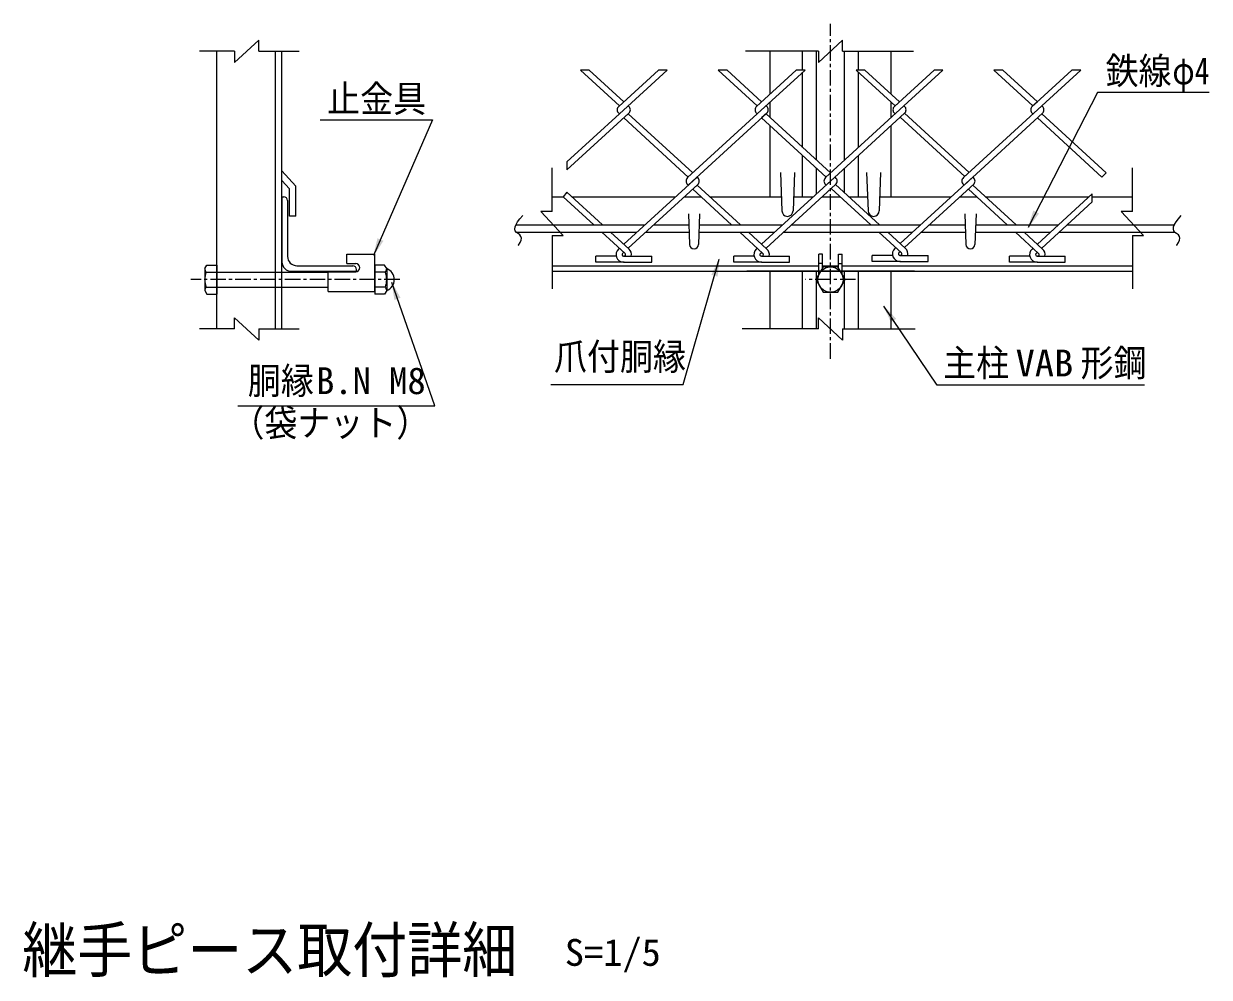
# Model space of a CAD drawing. Units: millimetres, scale not verified, with parts at other scales. Extents: x -4455 to 4455, y -3150 to 3150.
# Drawn here: x 879 to 2789, y -1420 to 115 of the extents above; entities that cross this region are included whole.
import ezdxf
from ezdxf.enums import TextEntityAlignment as Align

# ---------------------------------------------------------------- set-up
doc = ezdxf.new("R2010")
doc.units = ezdxf.units.MM
doc.header["$LTSCALE"] = 20
doc.linetypes.add('DASHED', pattern=[7.5, 6, -1.5])
doc.linetypes.add('USER1', pattern=[2, 1.25, -0.25, 0.25, -0.25])
doc.layers.add('0-0_7詳細', color=7, linetype='Continuous', lineweight=18)
doc.styles.add('ＭＳ ゴシック', font='')
doc.styles.get('ＭＳ ゴシック').set_extended_font_data('MS Gothic')

msp = doc.modelspace()

# ---------------------------------------------------------------- linework, layer by layer
at = {"layer": '0-0_7詳細', "color": 1, "linetype": 'USER1'}
for p, q in [((2178.58, -424.33), (2178.58, 115.44)), ((1484.81, -296.74), (1148.56, -296.74)), ((2218.88, -296.74), (2138.23, -296.74))]:
    msp.add_line(p, q, dxfattribs=at)
at = {"layer": '0-0_7詳細', "color": 4}
for p, q in [((2197.97, 89.05), (2159.2, 53.05)), ((2197.97, 71.05), (2197.97, 89.05)), ((1218.93, 71.05), (1162.37, 71.05)), ((1218.93, 71.05), (1218.93, 53.05)), ((1257.7, 71.05), (1322.97, 71.05)), ((2159.2, 71.05), (2041.39, 71.05)), ((2159.2, 71.05), (2159.2, 53.05)), ((2197.97, 71.05), (2311.91, 71.05)), ((1730.2, -187.05), (1730.2, -116.86)), ((2664.67, -187.05), (2664.67, -116.86)), ((1748.2, -225.82), (1712.2, -187.05)), ((1730.2, -187.05), (1712.2, -187.05)), ((2664.67, -187.05), (2646.67, -187.05)), ((1730.2, -225.82), (1730.2, -311.4)), ((1730.2, -225.82), (1748.2, -225.82)), ((2664.67, -225.82), (2664.67, -311.4)), ((1257.7, -394.09), (1218.93, -358.09)), ((1218.93, -376.09), (1218.93, -358.09)), ((2197.97, -394.09), (2159.2, -358.09)), ((2159.2, -376.09), (2159.2, -358.09)), ((1218.93, -376.09), (1162.37, -376.09)), ((1257.7, -376.09), (1322.97, -376.09)), ((1257.7, -376.09), (1257.7, -394.09)), ((2159.2, -376.09), (2036.38, -376.09)), ((2197.97, -376.09), (2314.79, -376.09)), ((2197.97, -376.09), (2197.97, -394.09))]:
    msp.add_line(p, q, dxfattribs=at)
at = {"layer": '0-0_7詳細'}
for p, q in [((1190.13, -376.09), (1190.13, 71.05)), ((1284.63, -376.09), (1284.63, 71.05)), ((1295.13, -376.09), (1295.13, 71.05)), ((2081.08, 2.12), (2081.08, 71.05)), ((2133.58, 40.77), (2133.58, 71.05)), ((2156.08, -104.39), (2156.08, 71.05)), ((2201.08, -104.39), (2201.08, 71.05)), ((2223.58, 40.77), (2223.58, 71.05)), ((2276.08, 2.12), (2276.08, 71.05)), ((2133.58, -83.77), (2133.58, 37.21)), ((2223.58, -83.77), (2223.58, 37.21)), ((2075.75, -17.75), (2074.68, -16.77)), ((2081.08, -35.67), (2081.08, -10.9)), ((2276.08, -35.67), (2276.08, -10.9)), ((2081.08, -163.38), (2081.08, -48.69)), ((2276.08, -163.38), (2276.08, -48.69)), ((2133.58, -163.38), (2133.58, -96.79)), ((2223.58, -163.38), (2223.58, -96.79)), ((1295.13, -121.5), (1317.63, -146.48)), ((2097.98, -124.38), (2100.23, -185.88)), ((2120.48, -124.38), (2118.23, -185.88)), ((2156.08, -158.65), (2156.08, -117.41)), ((2201.08, -156.68), (2201.08, -117.41)), ((2236.69, -124.38), (2238.94, -185.88)), ((2259.19, -124.38), (2256.94, -185.88)), ((1295.13, -137.19), (1307.13, -150.51)), ((1307.13, -194.42), (1307.13, -150.51)), ((1317.63, -194.42), (1317.63, -146.48)), ((1295.13, -163.38), (1295.13, -268.38)), ((1295.13, -163.38), (1298.13, -163.38)), ((1304.13, -169.38), (1304.13, -259.38)), ((1730.2, -163.38), (1747.99, -163.38)), ((1762.2, -163.38), (1928.89, -163.38)), ((1943.1, -163.38), (1970.01, -163.38)), ((1984.22, -163.38), (2099.4, -163.38)), ((2119.05, -163.38), (2150.92, -163.38)), ((2165.13, -163.38), (2194.18, -163.38)), ((2208.39, -163.38), (2238.12, -163.38)), ((2257.77, -163.38), (2372.94, -163.38)), ((2387.15, -163.38), (2414.07, -163.38)), ((2428.28, -163.38), (2594.97, -163.38)), ((2600.08, -163.38), (2664.67, -163.38)), ((1949.77, -190.84), (1951.57, -240.04)), ((1967.77, -190.84), (1965.97, -240.04)), ((2394.85, -190.84), (2396.65, -240.04)), ((2412.85, -190.84), (2411.05, -240.04)), ((1317.63, -194.42), (1307.13, -194.42)), ((1671.91, -208.38), (1879.78, -208.38)), ((1893.99, -208.38), (1950.41, -208.38)), ((1967.12, -208.38), (2101.81, -208.38)), ((2116.02, -208.38), (2323.83, -208.38)), ((2338.04, -208.38), (2395.49, -208.38)), ((2412.21, -208.38), (2545.86, -208.38)), ((2560.07, -208.38), (2732.34, -208.38)), ((1672.44, -220.38), (1866.68, -220.38)), ((1880.89, -220.38), (1950.85, -220.38)), ((1966.69, -220.38), (2088.71, -220.38)), ((2102.92, -220.38), (2310.74, -220.38)), ((2324.95, -220.38), (2395.93, -220.38)), ((2411.77, -220.38), (2532.77, -220.38)), ((2546.98, -220.38), (2732.87, -220.38)), ((1399.56, -270.7), (1399.56, -255.7)), ((1399.56, -255.7), (1444.56, -255.7)), ((1444.56, -315.7), (1444.56, -255.7)), ((2159.83, -288.47), (2159.83, -255.7)), ((2165.83, -255.7), (2159.83, -255.7)), ((2165.83, -278.08), (2165.83, -255.7)), ((2197.33, -288.47), (2197.33, -255.7)), ((1170.93, -278.98), (1174.26, -273.22)), ((1170.93, -278.98), (1170.93, -314.5)), ((1172.99, -284.74), (1190.13, -284.74)), ((1174.26, -273.22), (1190.13, -273.22)), ((1190.13, -273.22), (1190.13, -320.26)), ((1295.13, -284.74), (1369.56, -284.74)), ((1310.13, -283.38), (1415.13, -283.38)), ((1319.13, -274.38), (1409.13, -274.38)), ((1369.56, -284.2), (1413.81, -284.2)), ((1369.56, -315.7), (1369.56, -284.2)), ((1399.56, -270.7), (1413.81, -270.7)), ((1415.13, -283.38), (1415.13, -280.38)), ((1444.56, -273.22), (1444.56, -320.26)), ((1460.43, -273.22), (1444.56, -273.22)), ((1461.7, -284.74), (1444.56, -284.74)), ((1463.76, -278.98), (1460.43, -273.22)), ((1463.76, -278.98), (1463.76, -314.5)), ((1730.2, -274.38), (2159.83, -274.38)), ((1730.2, -283.38), (2159.83, -283.38)), ((2313.58, -283.38), (2043.58, -283.38)), ((2081.08, -376.09), (2081.08, -283.38)), ((2133.58, -376.09), (2133.58, -283.38)), ((2156.08, -376.09), (2156.08, -283.38)), ((2165.83, -270.7), (2159.83, -270.7)), ((2162.3, -284.2), (2159.83, -284.2)), ((2162.77, -283.38), (2194.4, -283.38)), ((2165.83, -274.38), (2191.33, -274.38)), ((2191.33, -270.7), (2197.33, -270.7)), ((2194.87, -284.2), (2197.33, -284.2)), ((2197.33, -274.38), (2664.67, -274.38)), ((2197.33, -283.38), (2664.67, -283.38)), ((2201.08, -376.09), (2201.08, -283.38)), ((2223.58, -376.09), (2223.58, -283.38)), ((2276.08, -376.09), (2276.08, -283.38)), ((1170.93, -314.5), (1174.26, -320.26)), ((1172.99, -308.74), (1190.13, -308.74)), ((1174.26, -320.26), (1190.13, -320.26)), ((1295.13, -308.74), (1369.56, -308.74)), ((1369.56, -315.7), (1444.56, -315.7)), ((1461.7, -308.74), (1444.56, -308.74)), ((1460.43, -320.26), (1444.56, -320.26)), ((1463.76, -314.5), (1460.43, -320.26))]:
    msp.add_line(p, q, dxfattribs=at)
at = {"layer": '0-0_7詳細', "color": 3}
for p, q in [((1838.44, -16.77), (1775.64, 40.77)), ((1789.85, 40.77), (1775.64, 40.77)), ((1845.54, -10.26), (1789.85, 40.77)), ((1901.24, 40.77), (1837.37, -17.75)), ((1915.45, 40.77), (1838.44, -29.79)), ((1915.45, 40.77), (1901.24, 40.77)), ((2060.47, -16.77), (1997.67, 40.77)), ((2011.88, 40.77), (1997.67, 40.77)), ((2067.57, -10.26), (2011.88, 40.77)), ((2123.26, 40.77), (2059.39, -17.75)), ((2137.47, 40.77), (2060.47, -29.79)), ((2137.47, 40.77), (2123.26, 40.77)), ((2282.49, -16.77), (2219.7, 40.77)), ((2233.9, 40.77), (2219.7, 40.77)), ((2289.6, -10.26), (2233.9, 40.77)), ((2345.29, 40.77), (2281.42, -17.75)), ((2359.5, 40.77), (2296.7, -16.77)), ((2359.5, 40.77), (2345.29, 40.77)), ((2504.52, -16.77), (2441.72, 40.77)), ((2455.93, 40.77), (2441.72, 40.77)), ((2511.63, -10.26), (2455.93, 40.77)), ((2567.32, 40.77), (2503.45, -17.75)), ((2581.53, 40.77), (2518.73, -16.77)), ((2581.53, 40.77), (2567.32, 40.77)), ((1853.72, -17.75), (1852.65, -16.77)), ((2296.7, -16.77), (2170.41, -132.5)), ((2289.6, -10.26), (2281.42, -17.75)), ((2297.77, -17.75), (2296.7, -16.77)), ((2297.77, -17.75), (2296.7, -16.77)), ((2518.73, -16.77), (2392.44, -132.5)), ((2511.63, -10.26), (2503.45, -17.75)), ((2519.8, -17.75), (2518.73, -16.77)), ((2519.8, -17.75), (2518.73, -16.77)), ((1853.72, -28.81), (1754.09, -120.1)), ((1838.44, -29.79), (1754.09, -107.08)), ((1838.44, -29.79), (1837.37, -28.81)), ((1838.44, -29.79), (1837.37, -28.81)), ((1853.72, -28.81), (1845.54, -36.3)), ((1949.45, -131.52), (1845.54, -36.3)), ((1956.56, -125.01), (1852.65, -29.79)), ((2060.47, -29.79), (1948.38, -132.5)), ((2075.75, -28.81), (1949.45, -144.54)), ((2060.47, -29.79), (2059.39, -28.81)), ((2060.47, -29.79), (2059.39, -28.81)), ((2075.75, -28.81), (2067.57, -36.3)), ((2171.48, -131.52), (2067.57, -36.3)), ((2178.58, -125.01), (2074.68, -29.79)), ((2297.77, -28.81), (2171.48, -144.54)), ((2282.49, -29.79), (2281.42, -28.81)), ((2282.49, -29.79), (2281.42, -28.81)), ((2394.58, -130.54), (2290.67, -35.32)), ((2401.68, -124.03), (2297.77, -28.81)), ((2519.8, -28.81), (2393.51, -144.54)), ((2504.52, -29.79), (2503.45, -28.81)), ((2504.52, -29.79), (2503.45, -28.81)), ((2615.54, -131.52), (2511.63, -36.3)), ((2622.64, -125.01), (2518.73, -29.79)), ((1754.09, -107.08), (1754.09, -120.1)), ((1963.66, -131.52), (1845.54, -239.76)), ((1964.73, -132.5), (1963.66, -131.52)), ((2185.69, -131.52), (2067.57, -239.76)), ((2186.76, -132.5), (2185.69, -131.52)), ((2408.79, -130.54), (2290.67, -238.77)), ((2400.61, -125.01), (2392.44, -132.5)), ((2408.79, -132.5), (2407.72, -131.52)), ((2408.79, -132.5), (2407.72, -131.52)), ((2615.54, -131.52), (2622.64, -125.01)), ((1964.73, -143.56), (1852.65, -246.27)), ((1949.45, -144.54), (1948.38, -143.56)), ((1949.45, -144.54), (1948.38, -143.56)), ((1964.73, -143.56), (1956.56, -151.05)), ((2019.12, -208.38), (1956.56, -151.05)), ((2033.33, -208.38), (1963.66, -144.54)), ((2186.76, -143.56), (2074.68, -246.27)), ((2171.48, -144.54), (2170.41, -143.56)), ((2171.48, -144.54), (2170.41, -143.56)), ((2243.29, -208.38), (2179.66, -150.07)), ((2257.5, -208.38), (2186.76, -143.56)), ((2409.86, -142.58), (2297.77, -245.28)), ((2393.51, -144.54), (2392.44, -143.56)), ((2393.51, -144.54), (2392.44, -143.56)), ((2463.18, -208.38), (2400.61, -151.05)), ((2477.39, -208.38), (2407.72, -144.54)), ((1797.1, -208.38), (1747.99, -163.38)), ((2600.08, -158.7), (2511.63, -239.76)), ((2600.08, -171.73), (2518.73, -246.27)), ((2600.08, -171.73), (2600.08, -158.7)), ((1847.6, -254.66), (1810.19, -220.38)), ((1854.08, -247.58), (1824.4, -220.38)), ((2069.63, -254.66), (2032.22, -220.38)), ((2076.11, -247.58), (2046.43, -220.38)), ((2292.73, -253.68), (2256.39, -220.38)), ((2299.21, -246.6), (2270.6, -220.38)), ((2513.68, -254.66), (2476.28, -220.38)), ((2520.17, -247.58), (2490.49, -220.38)), ((1838.44, -246.27), (1837, -247.58)), ((1852.65, -246.27), (1854.08, -247.58)), ((2060.47, -246.27), (2059.03, -247.58)), ((2283.56, -245.28), (2282.13, -246.6)), ((2504.52, -246.27), (2503.08, -247.58)), ((1800.54, -268.43), (1800.54, -258.83)), ((1833.35, -258.83), (1800.54, -258.83)), ((1845.54, -252.78), (1843.49, -254.66)), ((1845.11, -258.83), (1890.54, -258.83)), ((1845.98, -258.83), (1845.11, -258.83)), ((1845.54, -252.78), (1847.6, -254.66)), ((1890.54, -268.43), (1890.54, -258.83)), ((2055.38, -258.83), (2022.57, -258.83)), ((2022.57, -268.43), (2022.57, -258.83)), ((2067.57, -252.78), (2065.51, -254.66)), ((2068.01, -258.83), (2067.13, -258.83)), ((2067.13, -258.83), (2112.57, -258.83)), ((2112.57, -268.43), (2112.57, -258.83)), ((2245.67, -267.45), (2245.67, -257.85)), ((2278.48, -257.85), (2245.67, -257.85)), ((2290.67, -251.79), (2288.61, -253.68)), ((2290.23, -257.85), (2335.67, -257.85)), ((2291.1, -257.85), (2290.23, -257.85)), ((2335.67, -267.45), (2335.67, -257.85)), ((2499.43, -258.83), (2466.63, -258.83)), ((2466.63, -268.43), (2466.63, -258.83)), ((2511.63, -252.78), (2509.57, -254.66)), ((2511.19, -258.83), (2556.63, -258.83)), ((2512.06, -258.83), (2511.19, -258.83)), ((2556.63, -268.43), (2556.63, -258.83)), ((1845.98, -268.43), (1800.54, -268.43)), ((1845.11, -268.43), (1890.54, -268.43)), ((2068.01, -268.43), (2022.57, -268.43)), ((2067.13, -268.43), (2112.57, -268.43)), ((2291.1, -267.45), (2245.67, -267.45)), ((2290.23, -267.45), (2335.67, -267.45)), ((2512.06, -268.43), (2466.63, -268.43)), ((2511.19, -268.43), (2556.63, -268.43))]:
    msp.add_line(p, q, dxfattribs=at)
at = {"layer": '0-0_7詳細', "color": 3, "linetype": 'DASHED'}
for p, q in [((1190.13, -284.74), (1295.13, -284.74)), ((1190.13, -308.74), (1295.13, -308.74))]:
    msp.add_line(p, q, dxfattribs=at)
at = {"layer": '0-0_7詳細', "color": 4}
for points in [[(1257.7, 71.05), (1257.7, 89.05), (1218.93, 53.05)], [(2664.67, -225.82), (2682.67, -225.82), (2646.67, -187.05)], [(1675.64, -241.65), (1675.95, -241.27), (1678.61, -237.07), (1680.18, -233.31), (1680.65, -229.99), (1680.03, -227.12), (1678.3, -224.69), (1675.49, -222.7), (1672.66, -220.69), (1670.91, -218.21), (1670.22, -215.25), (1670.62, -211.82), (1672.08, -207.91), (1674.62, -203.53), (1678.24, -198.67), (1682.93, -193.34)], [(2736.07, -241.65), (2736.38, -241.27), (2739.04, -237.07), (2740.61, -233.31), (2741.08, -229.99), (2740.45, -227.12), (2738.73, -224.69), (2735.92, -222.7), (2733.09, -220.69), (2731.33, -218.21), (2730.65, -215.25), (2731.05, -211.82), (2732.51, -207.91), (2735.05, -203.53), (2738.67, -198.67), (2743.35, -193.34)], [(1727.88, -465.58), (1940.97, -465.58), (1999.44, -263.57)]]:
    msp.add_lwpolyline(points, dxfattribs=at)
at = {"layer": '0-0_7詳細', "color": 1}
for points in [[(2788.51, 4.73), (2608.27, 4.73), (2496.94, -212.76)], [(1356.77, -39.45), (1537.31, -39.45), (1442.59, -258)], [(1224.06, -499.8), (1541.04, -499.8), (1471.96, -301.33)], [(2683.96, -466.97), (2350.37, -466.97), (2264.46, -339.48)]]:
    msp.add_lwpolyline(points, dxfattribs=at)
at = {"layer": '0-0_7詳細', "color": 3}
msp.add_lwpolyline([(1811.31, -208.38), (1754.09, -155.96), (1747.99, -163.38)], dxfattribs=at)
at = {"layer": '0-0_7詳細'}
msp.add_lwpolyline([(2191.33, -278.08), (2191.33, -255.7), (2197.33, -255.7)], dxfattribs=at)
at = {"layer": '0-0_7詳細', "color": 3}
msp.add_lwpolyline([(2155.06, -296.74), (2166.82, -317.1), (2190.34, -317.1), (2202.1, -296.74), (2190.34, -276.37), (2166.82, -276.37)], close=True, dxfattribs=at)
msp.add_circle((2178.58, -296.74), 20.4, dxfattribs=at)
for centre, radius, start, end in [((1842.43, -23.28), 7.5, 132.5, 227.5), ((1848.65, -23.28), 7.5, 312.5, 47.5), ((2064.46, -23.28), 7.5, 132.5, 227.5), ((2070.68, -23.28), 7.5, 312.5, 47.5), ((2286.49, -23.28), 7.5, 132.5, 227.5), ((2292.71, -23.28), 7.5, 312.5, 47.5), ((2508.52, -23.28), 7.5, 132.5, 227.5), ((2514.73, -23.28), 7.5, 312.5, 47.5), ((1953.45, -138.03), 7.5, 132.5, 227.5), ((1959.66, -138.03), 7.5, 312.5, 47.5), ((2175.48, -138.03), 7.5, 132.5, 227.5), ((2181.69, -138.03), 7.5, 312.5, 47.5), ((2397.5, -138.03), 7.5, 132.5, 227.5), ((2403.72, -138.03), 7.5, 312.5, 47.5), ((1845.11, -256.43), 12, 132.5, 270), ((1845.98, -256.43), 12, 348.46304, 47.5), ((2067.13, -256.43), 12, 132.5, 270), ((2068.01, -256.43), 12, 348.46304, 47.5), ((2290.23, -255.45), 12, 132.5, 270), ((2291.1, -255.45), 12, 348.46304, 47.5), ((2511.19, -256.43), 12, 132.5, 270), ((2512.06, -256.43), 12, 348.46304, 47.5), ((1845.11, -256.43), 2.4, 132.5, 270), ((1845.98, -256.43), 2.4, 270, 47.5), ((2067.13, -256.43), 2.4, 132.5, 270), ((2068.01, -256.43), 2.4, 270, 47.5), ((2290.23, -255.45), 2.4, 132.5, 270), ((2291.1, -255.45), 2.4, 270, 47.5), ((2511.19, -256.43), 2.4, 132.5, 270), ((2512.06, -256.43), 2.4, 270, 47.5)]:
    msp.add_arc(centre, radius, start, end, dxfattribs=at)
at = {"layer": '0-0_7詳細'}
for centre, radius, start, end in [((1298.13, -169.38), 6, 0, 90), ((2109.23, -185.88), 9, 180, 0), ((2247.94, -185.88), 9, 180, 0), ((1958.77, -240.04), 7.2, 180, 0), ((2403.85, -240.04), 7.2, 180, 0), ((1319.13, -259.38), 15, 180, 270), ((1180.02, -278.98), 9.09, 180, 219.3382), ((1206.93, -296.74), 36, 160.52878, 199.47122), ((1310.13, -268.38), 15, 180, 270), ((1409.13, -280.38), 6, 0, 90), ((1413.81, -277.45), 6.75, 270, 90), ((1454.67, -278.98), 9.09, 320.6618, 0), ((1427.76, -296.74), 36, 340.52878, 19.47122), ((1456.94, -296.74), 19.02, 291.00774, 68.99226), ((1180.02, -314.5), 9.09, 140.6618, 180), ((1454.67, -314.5), 9.09, 0, 39.3382)]:
    msp.add_arc(centre, radius, start, end, dxfattribs=at)
at = {"layer": '0-0_7詳細', "color": 1}
for points in [[(2496.03, -214.54), (2505.06, -185.46), (2514.34, -190.21)], [(1441.79, -259.84), (1448.94, -230.24), (1458.5, -234.38)], [(1471.31, -299.44), (1486.09, -326.06), (1476.25, -329.49)], [(2263.34, -337.82), (2284.43, -359.79), (2275.79, -365.61)]]:
    msp.add_solid(points, dxfattribs=at)
at = {"layer": '0-0_7詳細', "color": 4}
msp.add_solid([(2000, -261.65), (1996.66, -291.92), (1986.65, -289.02)], dxfattribs=at)

# ---------------------------------------------------------------- texts
at = {"layer": '0-0_7詳細', "color": 3, "style": 'ＭＳ ゴシック'}
for s, width, p in [('鉄線', 0.9, (2621.5, 4.94)), ('φ4', 0.8, (2729.17, 4.94)), ('止金具', 0.9, (1367.93, -39.96)), ('爪付胴縁', 0.9, (1733.26, -455.26)), ('主柱', 0.9, (2360, -465.51)), ('VAB', 1.05, (2476.67, -465.7)), ('形鋼', 0.9, (2581.23, -465.51)), ('胴縁', 0.9, (1240.14, -494.15)), ('（袋ナット）', 0.9, (1213.75, -562.02)), ('S=1/5', 1.05, (1750.66, -1415.02))]:
    msp.add_text(s, height=43.26, dxfattribs=dict(at, width=width)).set_placement(p, align=Align.BOTTOM_LEFT)
msp.add_text('B.N M8', height=43.26, dxfattribs=at).set_placement((1350.04, -494.15), align=Align.BOTTOM_LEFT)
at = {"layer": '0-0_7詳細', "style": 'ＭＳ ゴシック', "width": 0.9}
msp.add_text('継手ピース取付詳細', height=72.14, dxfattribs=at).set_placement((876.91, -1434.06), align=Align.BOTTOM_LEFT)

doc.saveas('drawing.dxf')
